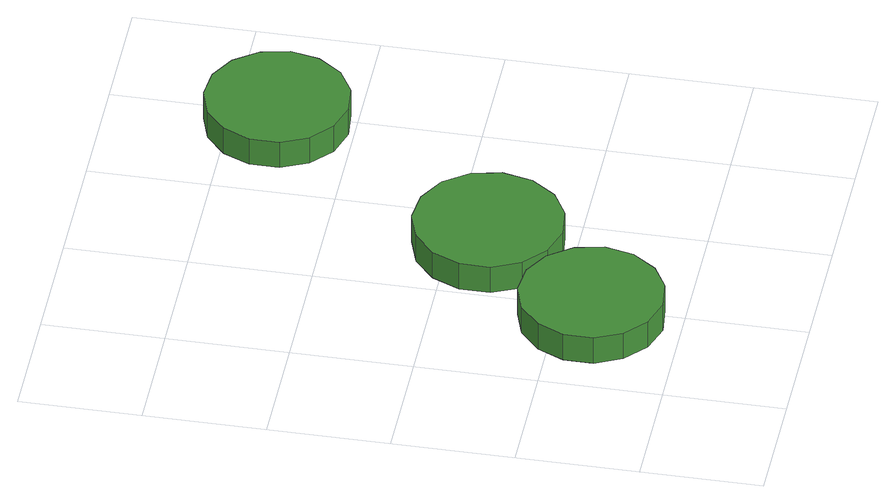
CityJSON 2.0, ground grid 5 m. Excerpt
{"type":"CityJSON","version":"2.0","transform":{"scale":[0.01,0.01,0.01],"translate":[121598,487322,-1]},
"CityObjects":{
"tree1":{"type":"SolitaryVegetationObject","attributes":{"function":"something"},"geometry":[{"type":"MultiSurface","lod":"1","boundaries":[[[0,1,2,3,4,5,6,7,8,9,10,11,12,13,14]],[[15,16,17,18,19,20,21,22,23,24,25,26,27,28,29]],[[0,29,28,1]],[[1,28,27,2]],[[2,27,26,3]],[[3,26,25,4]],[[4,25,24,5]],[[5,24,23,6]],[[6,23,22,7]],[[7,22,21,8]],[[8,21,20,9]],[[9,20,19,10]],[[10,19,18,11]],[[11,18,17,12]],[[12,17,16,13]],[[13,16,15,14]],[[14,15,29,0]]]}]},
"tree2":{"type":"SolitaryVegetationObject","attributes":{"function":"something"},"geometry":[{"type":"MultiSurface","lod":"1","boundaries":[[[30,31,32,33,34,35,36,37,38,39,40,41,42,43,44]],[[45,46,47,48,49,50,51,52,53,54,55,56,57,58,59]],[[30,59,58,31]],[[31,58,57,32]],[[32,57,56,33]],[[33,56,55,34]],[[34,55,54,35]],[[35,54,53,36]],[[36,53,52,37]],[[37,52,51,38]],[[38,51,50,39]],[[39,50,49,40]],[[40,49,48,41]],[[41,48,47,42]],[[42,47,46,43]],[[43,46,45,44]],[[44,45,59,30]]]}]},
"tree3":{"type":"SolitaryVegetationObject","attributes":{"function":"something"},"geometry":[{"type":"MultiSurface","lod":"1","boundaries":[[[60,61,62,63,64,65,66,67,68,69,70,71,72,73,74]],[[75,76,77,78,79,80,81,82,83,84,85,86,87,88,89]],[[60,89,88,61]],[[61,88,87,62]],[[62,87,86,63]],[[63,86,85,64]],[[64,85,84,65]],[[65,84,83,66]],[[66,83,82,67]],[[67,82,81,68]],[[68,81,80,69]],[[69,80,79,70]],[[70,79,78,71]],[[71,78,77,72]],[[72,77,76,73]],[[73,76,75,74]],[[74,75,89,60]]]}]}
},
"vertices":[
[666,354,255],[640,474,255],[568,573,255],[463,634,255],[341,647,255],[225,609,255],[134,527,255],[84,416,255],[84,293,255],[134,182,255],[225,100,255],[341,62,255],[463,75,255],[568,136,255],[640,235,255],[640,235,128],[568,136,128],[463,75,128],[341,62,128],[225,100,128],[134,182,128],[84,293,128],[84,416,128],[134,527,128],[225,609,128],[341,647,128],[463,634,128],[568,573,128],[640,474,128],[666,354,128],
[1076,841,243],[1049,966,243],[975,1069,243],[864,1132,243],[738,1145,243],[617,1106,243],[523,1021,243],[471,905,243],[471,778,243],[523,662,243],[617,577,243],[738,537,243],[864,551,243],[975,614,243],[1049,717,243],[1049,717,116],[975,614,116],[864,551,116],[738,537,116],[617,577,116],[523,662,116],[471,778,116],[471,905,116],[523,1021,116],[617,1106,116],[738,1145,116],[864,1132,116],[975,1069,116],[1049,966,116],[1076,841,116],
[1745,1816,199],[1719,1935,199],[1647,2034,199],[1542,2095,199],[1420,2108,199],[1304,2070,199],[1213,1989,199],[1163,1877,199],[1163,1755,199],[1213,1643,199],[1304,1561,199],[1420,1524,199],[1542,1536,199],[1647,1597,199],[1719,1696,199],[1719,1696,72],[1647,1597,72],[1542,1536,72],[1420,1524,72],[1304,1561,72],[1213,1643,72],[1163,1755,72],[1163,1877,72],[1213,1989,72],[1304,2070,72],[1420,2108,72],[1542,2095,72],[1647,2034,72],[1719,1935,72],[1745,1816,72]
]}
